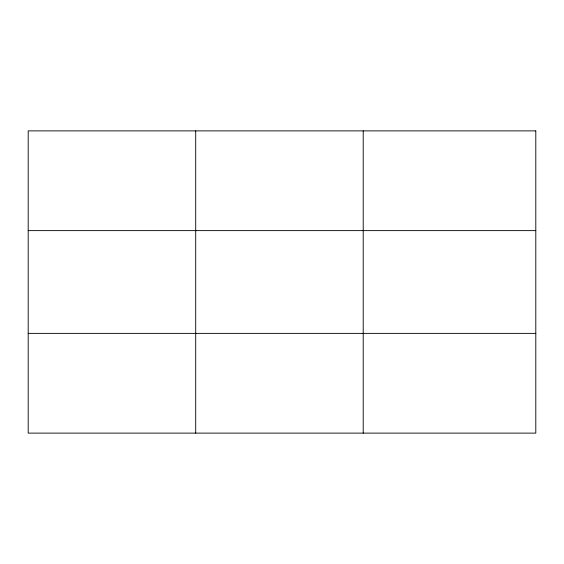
<?xml version="1.0" encoding="UTF-8"?>
<svg xmlns="http://www.w3.org/2000/svg" width="564" height="564" viewBox="0 0 564 564"><rect width="100%" height="100%" fill="white"/><g stroke="black" fill="none" stroke-linecap="round" stroke-linejoin="round"><path stroke-width="0.85" d="M195.708 130.883L195.708 433.117M363.216 130.883L363.216 433.117M28.2 230.62L535.8 230.62M28.2 333.38L535.8 333.38M535.8 130.883L535.8 433.117L28.2 433.117L28.2 130.883L535.8 130.883"/></g></svg>
